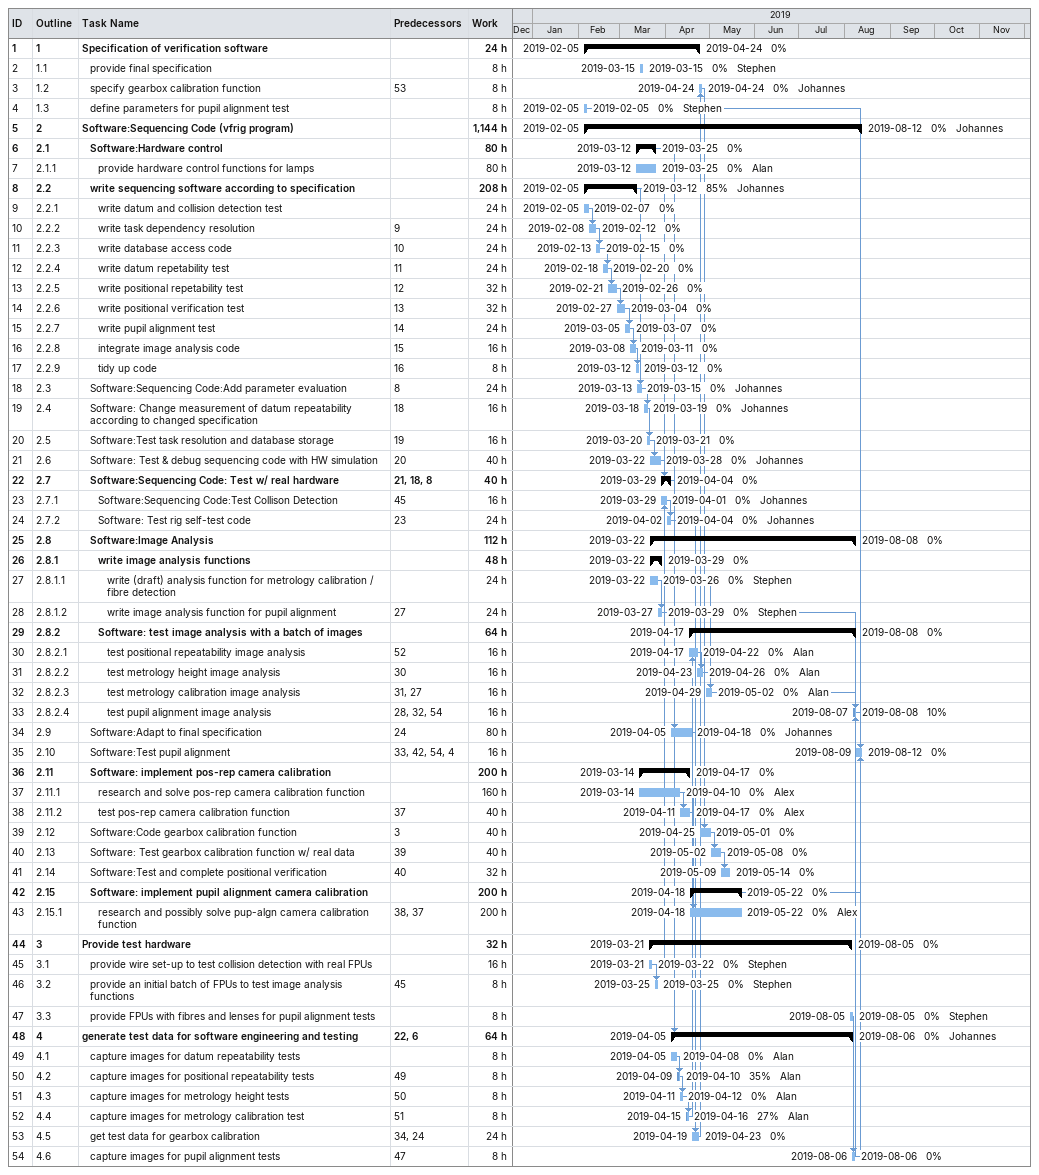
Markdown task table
| ID | WBS | Task | Start | Finish | Predecessors | Resources | % complete | Work (h) |
|---|---|---|---|---|---|---|---|---|
| 1 | 1 | **Specification of verification software** | 2019-02-05 | 2019-04-24 |  |  | 0 | 24 |
| 2 | 1.1 | provide final specification | 2019-03-15 | 2019-03-15 |  | Stephen | 0 | 8 |
| 3 | 1.2 | specify gearbox calibration function | 2019-04-24 | 2019-04-24 | 53 | Johannes | 0 | 8 |
| 4 | 1.3 | define parameters for pupil alignment test | 2019-02-05 | 2019-02-05 |  | Stephen | 0 | 8 |
| 5 | 2 | **Software:Sequencing Code (vfrig program)** | 2019-02-05 | 2019-08-12 |  | Johannes | 0 | 1144 |
| 6 | 2.1 | **Software:Hardware control** | 2019-03-12 | 2019-03-25 |  |  | 0 | 80 |
| 7 | 2.1.1 | provide hardware control functions for lamps | 2019-03-12 | 2019-03-25 |  | Alan | 0 | 80 |
| 8 | 2.2 | **write sequencing software according to specification** | 2019-02-05 | 2019-03-12 |  | Johannes | 85 | 208 |
| 9 | 2.2.1 | write datum and collision detection test | 2019-02-05 | 2019-02-07 |  |  | 0 | 24 |
| 10 | 2.2.2 | write task dependency resolution | 2019-02-08 | 2019-02-12 | 9 |  | 0 | 24 |
| 11 | 2.2.3 | write database access code | 2019-02-13 | 2019-02-15 | 10 |  | 0 | 24 |
| 12 | 2.2.4 | write datum repetability test | 2019-02-18 | 2019-02-20 | 11 |  | 0 | 24 |
| 13 | 2.2.5 | write positional repetability test | 2019-02-21 | 2019-02-26 | 12 |  | 0 | 32 |
| 14 | 2.2.6 | write positional verification test | 2019-02-27 | 2019-03-04 | 13 |  | 0 | 32 |
| 15 | 2.2.7 | write pupil alignment test | 2019-03-05 | 2019-03-07 | 14 |  | 0 | 24 |
| 16 | 2.2.8 | integrate image analysis code | 2019-03-08 | 2019-03-11 | 15 |  | 0 | 16 |
| 17 | 2.2.9 | tidy up code | 2019-03-12 | 2019-03-12 | 16 |  | 0 | 8 |
| 18 | 2.3 | Software:Sequencing Code:Add parameter evaluation | 2019-03-13 | 2019-03-15 | 8 | Johannes | 0 | 24 |
| 19 | 2.4 | Software: Change measurement of datum repeatability according to changed specification | 2019-03-18 | 2019-03-19 | 18 | Johannes | 0 | 16 |
| 20 | 2.5 | Software:Test task resolution and database storage | 2019-03-20 | 2019-03-21 | 19 |  | 0 | 16 |
| 21 | 2.6 | Software: Test & debug sequencing code with HW simulation | 2019-03-22 | 2019-03-28 | 20 | Johannes | 0 | 40 |
| 22 | 2.7 | **Software:Sequencing Code: Test w/ real hardware** | 2019-03-29 | 2019-04-04 | 21, 18, 8 |  | 0 | 40 |
| 23 | 2.7.1 | Software:Sequencing Code:Test Collison Detection | 2019-03-29 | 2019-04-01 | 45 | Johannes | 0 | 16 |
| 24 | 2.7.2 | Software: Test rig self-test code | 2019-04-02 | 2019-04-04 | 23 | Johannes | 0 | 24 |
| 25 | 2.8 | **Software:Image Analysis** | 2019-03-22 | 2019-08-08 |  |  | 0 | 112 |
| 26 | 2.8.1 | **write image analysis functions** | 2019-03-22 | 2019-03-29 |  |  | 0 | 48 |
| 27 | 2.8.1.1 | write (draft) analysis function for metrology calibration / fibre detection | 2019-03-22 | 2019-03-26 |  | Stephen | 0 | 24 |
| 28 | 2.8.1.2 | write image analysis function for pupil alignment | 2019-03-27 | 2019-03-29 | 27 | Stephen | 0 | 24 |
| 29 | 2.8.2 | **Software: test image analysis with a batch of images** | 2019-04-17 | 2019-08-08 |  |  | 0 | 64 |
| 30 | 2.8.2.1 | test positional repeatability image analysis | 2019-04-17 | 2019-04-22 | 52 | Alan | 0 | 16 |
| 31 | 2.8.2.2 | test metrology height image analysis | 2019-04-23 | 2019-04-26 | 30 | Alan | 0 | 16 |
| 32 | 2.8.2.3 | test metrology calibration image analysis | 2019-04-29 | 2019-05-02 | 31, 27 | Alan | 0 | 16 |
| 33 | 2.8.2.4 | test pupil alignment image analysis | 2019-08-07 | 2019-08-08 | 28, 32, 54 |  | 10 | 16 |
| 34 | 2.9 | Software:Adapt to final specification | 2019-04-05 | 2019-04-18 | 24 | Johannes | 0 | 80 |
| 35 | 2.10 | Software:Test pupil alignment | 2019-08-09 | 2019-08-12 | 33, 42, 54, 4 |  | 0 | 16 |
| 36 | 2.11 | **Software: implement pos-rep camera calibration** | 2019-03-14 | 2019-04-17 |  |  | 0 | 200 |
| 37 | 2.11.1 | research and solve pos-rep camera calibration function | 2019-03-14 | 2019-04-10 |  | Alex | 0 | 160 |
| 38 | 2.11.2 | test pos-rep camera calibration function | 2019-04-11 | 2019-04-17 | 37 | Alex | 0 | 40 |
| 39 | 2.12 | Software:Code gearbox calibration function | 2019-04-25 | 2019-05-01 | 3 |  | 0 | 40 |
| 40 | 2.13 | Software: Test gearbox calibration function w/ real data | 2019-05-02 | 2019-05-08 | 39 |  | 0 | 40 |
| 41 | 2.14 | Software:Test and complete positional verification | 2019-05-09 | 2019-05-14 | 40 |  | 0 | 32 |
| 42 | 2.15 | **Software: implement pupil alignment camera calibration** | 2019-04-18 | 2019-05-22 |  |  | 0 | 200 |
| 43 | 2.15.1 | research and possibly solve pup-algn camera calibration function | 2019-04-18 | 2019-05-22 | 38, 37 | Alex | 0 | 200 |
| 44 | 3 | **Provide test hardware** | 2019-03-21 | 2019-08-05 |  |  | 0 | 32 |
| 45 | 3.1 | provide wire set-up to test collision detection with real FPUs | 2019-03-21 | 2019-03-22 |  | Stephen | 0 | 16 |
| 46 | 3.2 | provide an initial batch of FPUs to test image analysis functions | 2019-03-25 | 2019-03-25 | 45 | Stephen | 0 | 8 |
| 47 | 3.3 | provide FPUs with fibres and lenses for pupil alignment tests | 2019-08-05 | 2019-08-05 |  | Stephen | 0 | 8 |
| 48 | 4 | **generate test data for software engineering and testing** | 2019-04-05 | 2019-08-06 | 22, 6 | Johannes | 0 | 64 |
| 49 | 4.1 | capture images for datum repeatability tests | 2019-04-05 | 2019-04-08 |  | Alan | 0 | 8 |
| 50 | 4.2 | capture images for positional repeatability tests | 2019-04-09 | 2019-04-10 | 49 | Alan | 35 | 8 |
| 51 | 4.3 | capture images for metrology height tests | 2019-04-11 | 2019-04-12 | 50 | Alan | 0 | 8 |
| 52 | 4.4 | capture images for metrology calibration test | 2019-04-15 | 2019-04-16 | 51 | Alan | 27 | 8 |
| 53 | 4.5 | get test data for gearbox calibration | 2019-04-19 | 2019-04-23 | 34, 24 |  | 0 | 24 |
| 54 | 4.6 | capture images for pupil alignment tests | 2019-08-06 | 2019-08-06 | 47 |  | 0 | 8 |
